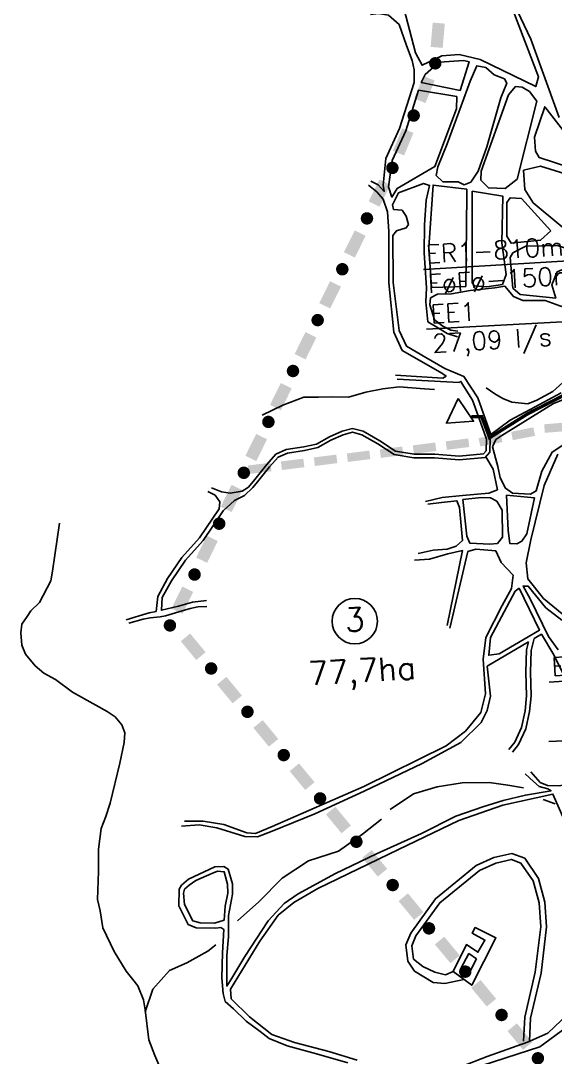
# Model space of a CAD drawing. Extents: x 682046 to 690153, y 7551609 to 7556947.
# Drawn here: x 682767 to 683574, y 7554135 to 7555697 of the extents above; entities that cross this region are included whole.
import ezdxf
from ezdxf.enums import TextEntityAlignment as Align

# ---------------------------------------------------------------- set-up
doc = ezdxf.new("R2010")
doc.units = 0
doc.header["$LTSCALE"] = 80
doc.header["$MEASUREMENT"] = 0
doc.linetypes.add('HIDDEN', pattern=[0.375, 0.25, -0.125])
doc.layers.get('0').update_dxf_attribs({"linetype": 'CONTINUOUS'})
for name, color, linetype in [('ESTACAO', 5, 'CONTINUOUS'), ('LIMITE-BACIA', 3, 'CONTINUOUS'), ('LIMITE-PROJETO', 1, 'CONTINUOUS'), ('RIO', 4, 'CONTINUOUS'), ('RUA', 7, 'CONTINUOUS'), ('TEXTO', 5, 'CONTINUOUS'), ('TEXTO2', 5, 'CONTINUOUS')]:
    doc.layers.add(name, color=color, linetype=linetype)
doc.styles.get("Standard").update_dxf_attribs({"font": 'ROMANSBR.SHX'})

# ---------------------------------------------------------------- blocks, each defined once
blk = doc.blocks.new('R')
at = {"layer": 'LIMITE-PROJETO', "const_width": 18.7}
blk.add_lwpolyline([(-75.231719, 0.286312, 1), (-93.931208, 0.424584, 1)], format="xyb", close=True, dxfattribs=at)
at = {"layer": 'LIMITE-PROJETO'}
blk.add_solid([(36.916794, 17.721334), (36.646701, -18.805257), (-36.376609, 18.263295), (-36.646701, -18.263295)], dxfattribs=at)
blk = doc.blocks.new('R1')
at = {"layer": 'LIMITE-BACIA', "xscale": 0.5, "yscale": 0.5, "zscale": 0.5}
blk.add_blockref('R', (0, 0.270981), dxfattribs=at)
blk = doc.blocks.new('C')
at = {"layer": 'LIMITE-BACIA'}
blk.add_solid([(-33.924369, -12.897837), (-34.049212, 12.897837), (34.174054, -12.568263), (34.049212, 13.227411)], dxfattribs=at)
blk = doc.blocks.new('G1')
at = {"layer": 'LIMITE-BACIA', "xscale": 0.5, "yscale": 0.5, "zscale": 0.5}
blk.add_blockref('C', (-0.062421, 0), dxfattribs=at)

msp = doc.modelspace()

# ---------------------------------------------------------------- linework, layer by layer
msp.add_lwpolyline([(683514.231176, 7555238.95709), (683514.231176, 7555238.95709)])
at = {"layer": 'ESTACAO', "linetype": 'HIDDEN', "const_width": 5.012183}
msp.add_lwpolyline([(683447.018055, 7555100.706175), (683462.694689, 7555100.773549), (683474.746515, 7555068.848882), (683532.796989, 7555105.253746), (683595.404615, 7555137.316188), (683642.186003, 7555131.65791), (683822.607195, 7555081.876063), (683876.346065, 7555081.045083), (683967.10511, 7555047.406357), (684021.94088, 7555029.079772), (684082.334093, 7554992.20082), (684130.84429, 7554958.967947), (684178.090163, 7554950.922485)], dxfattribs=at)
at = {"layer": 'ESTACAO'}
msp.add_lwpolyline([(683427.555755, 7555127.863554), (683409.502689, 7555090.784871), (683450.640303, 7555093.689799)], close=True, dxfattribs=at)
at = {"layer": 'RIO'}
for points in [[(683469.779063, 7555144.242145), (683482.479552, 7555135.235898), (683494.936113, 7555127.892239), (683508.288164, 7555122.548178), (683532.371619, 7555119.882533), (683546.015768, 7555125.281104), (683570.275785, 7555138.775946), (683595.286873, 7555161.042706), (683625.79604, 7555174.775049), (683653.578624, 7555186.833575), (683691.81337, 7555200.001008), (683713.12533, 7555207.543597), (683740.357488, 7555233.193302), (683752.881503, 7555252.014549)], [(683131.456265, 7555102.63382), (683163.075967, 7555118.057635), (683194.613818, 7555129.987768), (683216.761871, 7555130.095247), (683236.509122, 7555130.360003), (683261.842733, 7555130.170584), (683288.002839, 7555137.660204), (683313.697544, 7555142.533977), (683338.281713, 7555145.716277), (683376.339898, 7555142.723222), (683391.529471, 7555141.639941)], [(682825.87265, 7554940.171439), (682815.655006, 7554867.966248), (682812.73569, 7554853.379342), (682795.949586, 7554820.558801), (682782.812626, 7554808.159935), (682776.973976, 7554799.407786), (682768.945838, 7554787.738259), (682767.48618, 7554774.610042), (682768.945838, 7554756.376407), (682774.784489, 7554742.518852), (682789.381106, 7554725.014568), (682802.518066, 7554714.074378), (682820.033999, 7554704.592892), (682845.578089, 7554685.629918), (682880.609974, 7554665.937593), (682898.125908, 7554656.45612), (682909.803209, 7554648.433309), (682920.020834, 7554636.034444), (682924.399826, 7554624.364916), (682923.669997, 7554609.77801), (682917.101518, 7554578.416158), (682902.5049, 7554517.880494), (682895.936421, 7554498.188169), (682888.638112, 7554479.954547), (682884.988967, 7554448.592695), (682884.988967, 7554415.042802), (682883.529309, 7554372.740773), (682887.178473, 7554355.965827), (682891.557447, 7554330.438745), (682908.34357, 7554294.700825), (682926.589332, 7554264.797662), (682936.806976, 7554252.398797), (682944.105284, 7554242.91731), (682952.863251, 7554221.766296), (682955.052738, 7554206.450039), (682960.891389, 7554161.230632), (682969.649355, 7554137.891577), (682980.596828, 7554113.093833)], [(683324.602421, 7554508.779032), (683359.804087, 7554532.201239), (683395.434213, 7554542.863561), (683433.458714, 7554548.782043), (683474.30768, 7554549.340438), (683502.221826, 7554545.453521), (683525.717916, 7554541.003322)], [(683555.536383, 7554523.897546), (683573.765464, 7554517.146052)], [(683094.437898, 7554340.583629), (683126.8151, 7554369.365924), (683162.064935, 7554405.193353), (683201.748855, 7554431.056474), (683246.773578, 7554445.984376), (683283.178859, 7554471.621225), (683311.730169, 7554494.067717)], [(682955.422135, 7554203.589116), (682966.632302, 7554237.648194), (682991.667474, 7554266.117564), (683018.217558, 7554277.315912), (683049.947997, 7554294.878945), (683061.627861, 7554304.405105)]]:
    msp.add_lwpolyline(points, dxfattribs=at)
at = {"layer": 'RUA', "linetype": 'CONTINUOUS'}
for points in [[(683579.782777, 7555551.600561), (683536.946349, 7555669.507455), (683506.755123, 7555733.242411)], [(683342.24486, 7555728.018406), (683362.941189, 7555648.957494), (683373.039829, 7555630.181242), (683402.899911, 7555644.50744), (683428.96488, 7555646.252033), (683460.500639, 7555639.046752), (683544.263351, 7555598.137302), (683548.261448, 7555612.654086), (683509.763931, 7555713.599903)], [(683314.109041, 7555449.329958), (683318.305605, 7555489.669738), (683339.060903, 7555534.896114), (683360.778147, 7555604.243711), (683361.023924, 7555623.429862), (683357.922998, 7555637.572616), (683349.24396, 7555659.952181), (683338.513558, 7555691.522157), (683322.496437, 7555705.517919), (683307.244318, 7555708.084633), (683295.138684, 7555706.556852)], [(683427.076319, 7555229.600404), (683416.024055, 7555230.853259), (683404.143534, 7555237.032138), (683391.534306, 7555246.64933), (683384.547668, 7555269.096549), (683385.835942, 7555279.643935), (683395.927145, 7555285.300852), (683417.07139, 7555285.96885), (683445.659954, 7555290.871256), (683482.785846, 7555294.850636), (683497.921607, 7555297.069148), (683510.572421, 7555281.64965), (683524.92039, 7555275.637224), (683558.344144, 7555275.646069), (683597.049596, 7555261.711142), (683635.312882, 7555258.756763), (683656.193479, 7555262.3545), (683694.405342, 7555256.507556), (683707.423203, 7555246.422146), (683704.214832, 7555237.738437), (683697.068475, 7555232.776786)], [(683446.366745, 7554117.435169), (683550.278208, 7554150.928535), (683590.213827, 7554180.055302), (683634.183198, 7554230.332853), (683674.619054, 7554326.828411), (683738.342822, 7554442.046798), (683772.984886, 7554470.146301), (683796.304058, 7554481.746958), (683835.169308, 7554487.919066), (683891.791504, 7554483.87091), (683948.302108, 7554487.653304), (683990.686578, 7554501.314921), (684015.004245, 7554495.6939), (684015.545556, 7554487.606478), (683997.820993, 7554474.814901), (683992.736394, 7554464.029868), (683995.976585, 7554450.320475), (684005.693338, 7554426.599865), (684019.106565, 7554417.052952), (684035.756183, 7554411.204219), (684055.410143, 7554412.519707)]]:
    msp.add_lwpolyline(points, dxfattribs=at)
for points in [[(683430.30718, 7555592.048615), (683371.528206, 7555604.342112), (683377.572113, 7555616.135415), (683398.728207, 7555634.987603), (683435.713553, 7555637.463124), (683443.981374, 7555635.308638)], [(683446.473536, 7555454.192913), (683457.323498, 7555470.859907), (683470.353271, 7555507.100618), (683491.626759, 7555581.141545), (683500.501901, 7555603.03203), (683497.059151, 7555609.77567), (683481.70424, 7555615.722026), (683468.995433, 7555626.826978), (683455.361897, 7555629.401514), (683445.208226, 7555606.05608), (683431.715299, 7555569.28621), (683410.649168, 7555511.585313), (683396.493951, 7555477.261858), (683394.378946, 7555464.168419), (683404.395835, 7555454.51494), (683416.289531, 7555454.551155), (683427.275406, 7555454.290174), (683436.376452, 7555450.055044)], [(683367.718455, 7555592.875681), (683425.197423, 7555582.945054), (683424.8983, 7555564.60505), (683392.011628, 7555477.401563), (683335.568526, 7555444.617307), (683327.400423, 7555431.657001), (683322.249652, 7555446.885927), (683328.016309, 7555486.805153), (683348.433408, 7555531.294584)], [(683462.082435, 7555470.568091), (683461.651503, 7555457.027117), (683473.000749, 7555445.245917), (683498.307595, 7555444.642814), (683516.126899, 7555458.325589), (683545.797719, 7555576.27436), (683534.678173, 7555590.75553), (683523.786961, 7555597.008351), (683513.788867, 7555597.994502), (683503.190672, 7555585.875809)], [(683542.45909, 7555521.839714), (683557.824055, 7555567.665284), (683609.101794, 7555501.737216), (683605.272247, 7555487.041364), (683594.096623, 7555476.804722), (683549.454463, 7555491.285872), (683543.866493, 7555500.812512)], [(683620.874462, 7555356.136896), (683540.657968, 7555422.893029), (683527.92332, 7555443.17021), (683525.986047, 7555472.113903), (683551.54366, 7555478.151492), (683617.64295, 7555457.516581), (683628.210927, 7555443.75373), (683631.280824, 7555397.888146), (683653.909262, 7555354.098501), (683642.593847, 7555345.409819)], [(683440.221852, 7555443.313338), (683389.606547, 7555449.649647), (683383.26289, 7555356.074016), (683387.333362, 7555295.259406), (683438.776009, 7555296.886435), (683440.473926, 7555434.919813)], [(683448.219842, 7555440.438398), (683448.243552, 7555302.339475), (683451.836922, 7555297.959682), (683470.526274, 7555296.36734), (683494.115628, 7555299.832185), (683499.560709, 7555314.684852), (683493.31278, 7555362.55987), (683494.879721, 7555432.75498)], [(683567.068155, 7555380.5681), (683522.880692, 7555429.328444), (683505.685067, 7555430.27242), (683500.86808, 7555423.349568), (683500.969142, 7555372.532957), (683507.164927, 7555361.970085), (683551.551973, 7555366.577661)], [(683529.476076, 7555357.454208), (683577.183771, 7555358.65623), (683618.997743, 7555344.730533), (683619.513872, 7555337.019347), (683576.850915, 7555318.90275), (683568.627225, 7555299.277853), (683574.480797, 7555279.33522), (683520.84594, 7555284.625434), (683509.722116, 7555294.353584), (683505.752628, 7555340.51098), (683509.912515, 7555347.38985)]]:
    msp.add_lwpolyline(points, close=True, dxfattribs=at)
at = {"layer": 'RUA'}
for points in [[(683314.109041, 7555449.329958), (683315.732392, 7555439.973772), (683306.597554, 7555449.823488), (683295.742898, 7555455.572898)], [(683582.923428, 7555136.401163), (683543.696658, 7555115.207256), (683505.548672, 7555095.246075), (683476.804279, 7555073.59326), (683456.829481, 7555129.121902), (683436.089059, 7555161.388843), (683407.414318, 7555173.395839), (683378.430256, 7555190.024226), (683349.446194, 7555206.652612), (683338.573327, 7555230.29584), (683329.394099, 7555302.900786), (683328.984381, 7555373.558813), (683334.30097, 7555380.877813), (683349.098483, 7555385.349807), (683352.257523, 7555390.203344), (683349.094643, 7555402.757392), (683342.695431, 7555411.61325), (683329.823495, 7555413.072754), (683328.2034, 7555419.927451), (683337.448494, 7555437.954075), (683374.826998, 7555452.061139), (683384.30792, 7555449.214161), (683378.84051, 7555426.798278), (683376.690601, 7555389.517656), (683376.006146, 7555347.693041), (683379.563335, 7555294.547101), (683378.643051, 7555273.596103), (683381.809751, 7555243.634469), (683397.535226, 7555234.242306), (683410.871143, 7555225.850738), (683426.287297, 7555221.079966)], [(683322.760061, 7555379.669909), (683320.76844, 7555409.42558), (683314.014156, 7555428.401315), (683304.81293, 7555439.242905), (683292.170509, 7555449.356009)], [(683404.17026, 7555165.3517), (683403.566639, 7555165.604455), (683342.725126, 7555200.509713), (683330.085776, 7555227.994186), (683322.730962, 7555302.352908), (683322.760061, 7555379.669909)], [(683404.17026, 7555165.3517), (683409.118467, 7555161.890684), (683404.192679, 7555158.623231), (683332.586619, 7555163.378143)], [(683430.601019, 7555153.887042), (683428.8754, 7555152.196502), (683335.221997, 7555156.94461)], [(683465.887257, 7555078.319344), (683449.001652, 7555125.26023), (683430.601019, 7555153.887042)], [(683465.887257, 7555078.319344), (683469.867115, 7555066.807739), (683469.578343, 7555049.161923), (683465.482088, 7555044.481128), (683428.948611, 7555041.301413), (683392.023645, 7555043.970994), (683361.147594, 7555044.107688), (683332.904522, 7555048.827249), (683309.097835, 7555064.125857), (683283.876811, 7555078.595361), (683268.169633, 7555082.685102), (683252.269121, 7555078.683098), (683233.004012, 7555070.049271), (683213.885719, 7555059.221953), (683194.326961, 7555054.975079), (683168.134444, 7555051.018645), (683152.429687, 7555044.091986), (683138.775505, 7555028.489347), (683120.440207, 7555005.963449), (683110.931218, 7554994.310427), (683101.76236, 7554988.555671), (683083.617976, 7554985.137919), (683070.252548, 7554987.181081), (683055.130193, 7554993.513269)], [(683471.064895, 7555080.109387), (683475.360533, 7555067.684399), (683475.023097, 7555047.064931), (683468.153076, 7555039.214551), (683428.988853, 7555035.805866), (683391.813758, 7555038.493532), (683360.680976, 7555038.631362), (683330.890517, 7555043.609499), (683306.252109, 7555059.442586), (683281.786732, 7555073.478569), (683268.14659, 7555077.030107), (683254.071649, 7555073.487581), (683235.479546, 7555065.155368), (683215.861337, 7555054.044932), (683195.318312, 7555049.58434), (683169.675944, 7555045.711007), (683155.752151, 7555039.569851), (683142.962534, 7555024.955151), (683124.68472, 7555002.499882), (683117.769678, 7554994.025675), (683117.769678, 7554994.025675)], [(683469.089328, 7555040.284406), (683480.088568, 7555021.648821), (683486.547638, 7554990.57631), (683473.759873, 7554985.34471), (683433.708209, 7554981.788822), (683403.248077, 7554978.874918), (683378.252929, 7554972.826248)], [(683577.569915, 7555043.925879), (683557.059437, 7554997.04605), (683537.13758, 7554915.200235), (683529.820282, 7554880.580218), (683532.325017, 7554856.244084), (683556.223224, 7554826.338818), (683584.014675, 7554803.695187)], [(683117.769678, 7554994.025675), (683104.811265, 7554981.743565), (683090.008468, 7554974.460983), (683073.05844, 7554958.94523), (683042.802946, 7554913.77643), (683016.006329, 7554884.119202), (682994.702004, 7554853.031929), (682981.097038, 7554827.852956), (682979.668535, 7554808.881962), (683005.336113, 7554815.094091), (683026.526603, 7554821.006572), (683047.956665, 7554823.339754)], [(683066.782539, 7554961.949882), (683067.682986, 7554972.067854), (683060.696367, 7554982.386164), (683049.532143, 7554987.930708)], [(683381.639166, 7554968.579215), (683402.37191, 7554971.127429), (683425.416902, 7554973.830407), (683429.581215, 7554963.664442), (683434.062529, 7554914.061916), (683424.198813, 7554905.278059), (683410.557415, 7554900.883433), (683389.747321, 7554899.490562), (683366.856989, 7554894.476895)], [(683066.782539, 7554961.949882), (683037.359027, 7554918.023159), (683010.587011, 7554888.39316), (682988.816166, 7554856.62514), (682974.340367, 7554829.834501), (682971.720679, 7554807.180404)], [(683014.62695, 7554490.792371), (683042.646173, 7554490.917479), (683073.631128, 7554485.990302), (683108.628733, 7554473.455494), (683121.82472, 7554472.588471), (683146.528301, 7554482.993282), (683285.274902, 7554543.037763), (683409.023302, 7554604.70377), (683438.200533, 7554626.784774), (683461.737839, 7554654.614228), (683468.591357, 7554683.077258), (683465.092535, 7554735.351162), (683469.038632, 7554767.995274), (683493.850601, 7554816.038144), (683507.913027, 7554841.483159), (683510.059614, 7554861.754934), (683492.151264, 7554880.684383), (683483.95102, 7554898.513356), (683454.012958, 7554900.885184), (683441.980515, 7554897.454429), (683414.683072, 7554781.859826)], [(683410.903676, 7554785.982545), (683434.016283, 7554898.671626), (683411.578697, 7554893.669297), (683384.084298, 7554885.703084), (683361.413433, 7554884.185666)], [(683583.784173, 7554794.053314), (683559.772118, 7554812.574227), (683533.083117, 7554844.918118), (683525.177199, 7554845.264087), (683536.10992, 7554825.867742), (683563.559754, 7554769.070993), (683578.038616, 7554749.036869)], [(682930.326878, 7554789.266697), (682952.043754, 7554795.222266), (682962.943089, 7554797.588876), (682977.593725, 7554798.978763), (682986.101298, 7554800.366735), (683005.752292, 7554806.593312), (683023.038794, 7554811.433806), (683034.726307, 7554814.26244), (683048.208324, 7554814.755556)], [(682971.720679, 7554807.180404), (682961.229039, 7554804.841082), (682946.062029, 7554800.340802), (682926.662362, 7554794.548186)], [(683541.916078, 7554766.284495), (683537.244135, 7554748.303929), (683536.231463, 7554715.620595), (683537.343452, 7554679.881838), (683535.096955, 7554656.069224), (683529.155144, 7554630.090699), (683518.582493, 7554606.360285), (683509.111769, 7554594.854535)], [(683536.92024, 7554565.131823), (683551.107561, 7554549.453842), (683561.9209, 7554544.926792), (683580.348589, 7554544.40994), (683607.959614, 7554550.633697), (683631.035921, 7554559.179329), (683643.473805, 7554569.638298), (683646.14524, 7554582.068994), (683631.316496, 7554607.330514), (683620.847529, 7554632.883845), (683607.584989, 7554674.002611), (683598.454482, 7554692.644451), (683583.684051, 7554717.034742), (683571.529471, 7554741.600119), (683552.804703, 7554772.726814), (683541.916078, 7554766.284495)], [(683533.595833, 7554761.361774), (683471.082368, 7554724.375317), (683475.858581, 7554679.187989), (683471.154431, 7554657.869898), (683461.857221, 7554639.744934), (683431.460914, 7554609.706101), (683373.161986, 7554577.799702), (683285.741411, 7554536.06791), (683210.933637, 7554502.181376), (683146.99481, 7554476.02343), (683124.790454, 7554467.536161), (683105.490814, 7554467.994651), (683063.459239, 7554480.933815), (683036.892377, 7554485.281549), (683009.861733, 7554483.472321)], [(683533.595833, 7554761.361774), (683530.456189, 7554749.278456), (683529.413308, 7554715.620152), (683530.518597, 7554680.096748), (683528.354128, 7554657.153623), (683522.65989, 7554632.257527), (683512.733575, 7554609.97782), (683503.850133, 7554599.185544)], [(683528.574615, 7554562.262646), (683540.853847, 7554550.933616), (683549.691394, 7554543.211374), (683562.733644, 7554539.607686), (683567.4071, 7554536.722886), (683528.793714, 7554530.301274), (683495.405763, 7554522.310839), (683464.694448, 7554512.581009), (683424.043657, 7554498.348784), (683372.010528, 7554472.482833), (683304.30315, 7554441.73067), (683242.28793, 7554411.999013), (683186.092736, 7554381.377847), (683164.643105, 7554367.151744), (683140.817135, 7554340.615705), (683105.35717, 7554287.080632), (683085.780519, 7554254.433797), (683078.263999, 7554242.419331), (683078.381807, 7554288.47271), (683080.967186, 7554316.784671), (683080.748087, 7554348.746043), (683086.900964, 7554381.133908), (683087.152619, 7554396.499241), (683080.56357, 7554418.441438), (683073.893295, 7554422.471644), (683060.469522, 7554422.212674), (683020.754234, 7554403.5664), (683009.838644, 7554394.522031), (683006.398988, 7554388.53611), (683006.149335, 7554363.578092), (683020.216318, 7554335.101683), (683032.069413, 7554330.139343), (683061.550956, 7554329.554552), (683069.154705, 7554330.703006)], [(683609.620776, 7554441.958671), (683570.355663, 7554531.796439), (683494.843286, 7554515.183973), (683428.448038, 7554491.957846), (683337.397041, 7554448.299307), (683215.548026, 7554389.576383), (683179.377933, 7554368.373286), (683156.065198, 7554349.475555), (683128.343099, 7554310.055789), (683084.02814, 7554237.74027), (683084.990855, 7554223.356906), (683112.82356, 7554196.324231), (683146.413446, 7554169.676912), (683180.479905, 7554157.509264), (683232.010431, 7554143.620977), (683274.808915, 7554130.593009)], [(683534.699939, 7554159.198333), (683536.55819, 7554194.345477), (683552.279803, 7554261.857622), (683560.612425, 7554331.764754), (683558.10937, 7554369.161475), (683548.506119, 7554404.638186), (683527.677337, 7554435.029217), (683508.388899, 7554442.406863), (683481.33113, 7554436.261492), (683454.658466, 7554424.362766), (683392.970946, 7554374.000927), (683355.943961, 7554322.400114), (683348.463464, 7554304.562073), (683351.539363, 7554280.206705), (683361.234121, 7554264.963023), (683389.832212, 7554248.095036), (683407.296279, 7554246.374397), (683435.841032, 7554252.417816)], [(683525.931719, 7554159.661914), (683527.830864, 7554195.582535), (683543.618352, 7554263.377562), (683551.797027, 7554331.993138), (683549.406608, 7554367.707026), (683540.420339, 7554400.904457), (683521.982769, 7554427.806499), (683507.738067, 7554433.254963), (683484.11883, 7554427.890553), (683459.304617, 7554416.820885), (683399.425898, 7554367.935755), (683363.657042, 7554318.088271), (683357.468998, 7554303.33222), (683360.004133, 7554283.25869), (683373.94579, 7554272.105964), (683392.248527, 7554263.489764), (683408.262633, 7554259.641004), (683419.764979, 7554264.347381)], [(683069.154705, 7554330.703006), (683073.828161, 7554327.818205), (683071.711534, 7554292.502891), (683071.039745, 7554254.726219), (683072.616457, 7554231.169475), (683075.974916, 7554219.243356), (683088.254147, 7554207.914352), (683107.416722, 7554189.371797), (683128.914996, 7554174.183208), (683142.425998, 7554163.576166), (683169.403363, 7554152.591403), (683213.755549, 7554140.211515), (683260.741708, 7554126.728868)], [(683382.284096, 7554101.667109), (683471.03415, 7554136.502958), (683531.768507, 7554157.905411), (683562.662776, 7554171.531476), (683603.434795, 7554210.379929)]]:
    msp.add_lwpolyline(points, dxfattribs=at)
for points in [[(683808.613345, 7555078.394236), (683670.022596, 7555119.020485), (683622.927339, 7555128.63403), (683592.713653, 7555128.932793), (683571.211446, 7555120.530463), (683493.144557, 7555072.365915), (683484.282275, 7555065.970127), (683479.197676, 7555055.185108), (683486.988852, 7555025.533002), (683490.461034, 7555008.357562), (683498.480341, 7554992.647006), (683509.426699, 7554985.25602), (683536.249355, 7554983.569752), (683545.188947, 7554988.810195), (683553.660739, 7555018.390289), (683569.146544, 7555047.279342), (683592.497018, 7555062.768514), (683611.609686, 7555072.171427), (683638.123001, 7555075.106548), (683680.12982, 7555072.115555), (683716.278737, 7555069.893012), (683758.208226, 7555068.057363), (683775.627288, 7555068.062744)], [(683500.332428, 7554982.326263), (683542.416576, 7554978.179926), (683530.944263, 7554924.028025), (683523.547436, 7554913.088229), (683515.686608, 7554909.08051), (683505.204231, 7554909.539433), (683502.733503, 7554929.102943)], [(683434.588503, 7554975.60482), (683462.257952, 7554978.617324), (683476.208671, 7554978.390561), (683485.844235, 7554973.232879), (683493.708903, 7554959.832999), (683494.103232, 7554919.241109), (683486.629055, 7554909.45667), (683475.067894, 7554908.682853), (683444.776897, 7554910.136961), (683440.612582, 7554920.302941)], [(683519.248434, 7554842.241866), (683549.780655, 7554778.650352), (683489.099131, 7554743.083929), (683473.462234, 7554741.162181), (683476.072601, 7554767.590944), (683513.436325, 7554837.477164)], [(683074.165042, 7554341.910211), (683075.944788, 7554363.13352), (683079.763941, 7554382.574757), (683079.506256, 7554395.987451), (683074.40466, 7554414.831627), (683064.124275, 7554415.422567), (683056.011163, 7554412.321446), (683031.757026, 7554401.74478), (683021.350827, 7554394.653054), (683014.725169, 7554388.453886), (683013.197101, 7554382.595938), (683014.347674, 7554365.405885), (683026.88459, 7554340.664187), (683037.972612, 7554337.569188), (683059.76518, 7554337.10927)], [(683419.764979, 7554264.347381), (683447.743712, 7554243.585189), (683484.329694, 7554314.922741), (683452.757285, 7554330.523775), (683448.379944, 7554322.357783), (683467.794246, 7554311.847727), (683457.209948, 7554293.42504), (683439.690857, 7554305.046074)], [(683454.924547, 7554283.430825), (683443.550086, 7554291.526638), (683431.267343, 7554269.053773), (683442.707361, 7554259.97822)]]:
    msp.add_lwpolyline(points, close=True, dxfattribs=at)
at = {"layer": 'TEXTO'}
for p, q in [((683375.190157, 7555322.295972), (683639.076299, 7555338.039642)), ((683564.642874, 7554700.555505), (683828.529016, 7554716.299175))]:
    msp.add_line(p, q, dxfattribs=at)
at = {"layer": 'TEXTO2'}
for p, q in [((683379.558166, 7555232.643384), (683594.430511, 7555243.921599)), ((683564.029197, 7554610.822588), (683778.901542, 7554622.100802))]:
    msp.add_line(p, q, dxfattribs=at)
msp.add_circle((683271.414273, 7554792.393435), 34.177994, dxfattribs=at)

# ---------------------------------------------------------------- block references
at = {"layer": 'LIMITE-BACIA', "xscale": 1.002437, "yscale": 1.002437, "zscale": 1.002437}
for p, rotation in [((683574.520948, 7555084.17908), 184.37417), ((683525.280084, 7555074.880897), 190.916217), ((683376.570332, 7555053.174938), 186.967474), ((683426.322021, 7555059.25501), 186.967474), ((683476.065201, 7555065.389157), 190.916217), ((683277.066954, 7555041.014793), 186.967474), ((683326.818643, 7555047.094865), 186.967474), ((683127.811887, 7555022.774575), 186.967474), ((683177.563576, 7555028.854648), 186.967474), ((683227.315265, 7555034.93472), 186.967474)]:
    msp.add_blockref('G1', p, dxfattribs=dict(at, rotation=rotation))
at = {"layer": 'LIMITE-PROJETO', "xscale": 1.002437, "yscale": 1.002437, "zscale": 1.002437}
for p, rotation in [((683396.603844, 7555675.380442), 85.475658), ((683376.60046, 7555593.584067), 67.879525), ((683344.515268, 7555514.6487), 67.879525), ((683308.703182, 7555437.372902), 64.114085), ((683271.503408, 7555360.715035), 64.114085), ((683234.303633, 7555284.057169), 64.114085), ((683197.103859, 7555207.399302), 64.114085), ((683159.960453, 7555130.714116), 64.170795), ((683122.836571, 7555054.019468), 64.170795), ((683085.712688, 7554977.324819), 64.170795), ((683048.588806, 7554900.630171), 64.170795), ((683011.464924, 7554823.935523), 64.170795), ((683027.812331, 7554753.884962), 129.9952), ((683082.576937, 7554688.60794), 129.9952), ((683137.341543, 7554623.330918), 129.9952), ((683192.10615, 7554558.053896), 129.9952), ((683246.870756, 7554492.776874), 129.9952), ((683301.635362, 7554427.499851), 129.9952), ((683356.399968, 7554362.222829), 129.9952), ((683411.164575, 7554296.945807), 129.9952), ((683465.929181, 7554231.668785), 129.9952), ((683520.693787, 7554166.391763), 129.9952)]:
    msp.add_blockref('R1', p, dxfattribs=dict(at, rotation=rotation))

# ---------------------------------------------------------------- texts
at = {"layer": 'TEXTO'}
for s, p in [('ER1-810m', (683379.636798, 7555331.600588)), ('F%%248F%%248-150mm', (683382.292578, 7555287.085958)), ('ER2-460m', (683569.089515, 7554709.860121))]:
    msp.add_text(s, height=27.567006, rotation=3.414267, dxfattribs=at).set_placement(p)
at = {"layer": 'TEXTO2'}
for s, height, p in [('EE1', 27.567006, (683386.332307, 7555241.421563)), ('27,09 l/s', 27.567006, (683388.981122, 7555197.023694)), ('77,7ha', 35.085281, (683202.404511, 7554695.746113))]:
    msp.add_text(s, height=height, rotation=3.414267, dxfattribs=at).set_placement(p)
msp.add_text('3', height=35.085281, rotation=3.414267, dxfattribs=at).set_placement((683272.124258, 7554777.360498), align=Align.CENTER)

doc.saveas('drawing.dxf')
